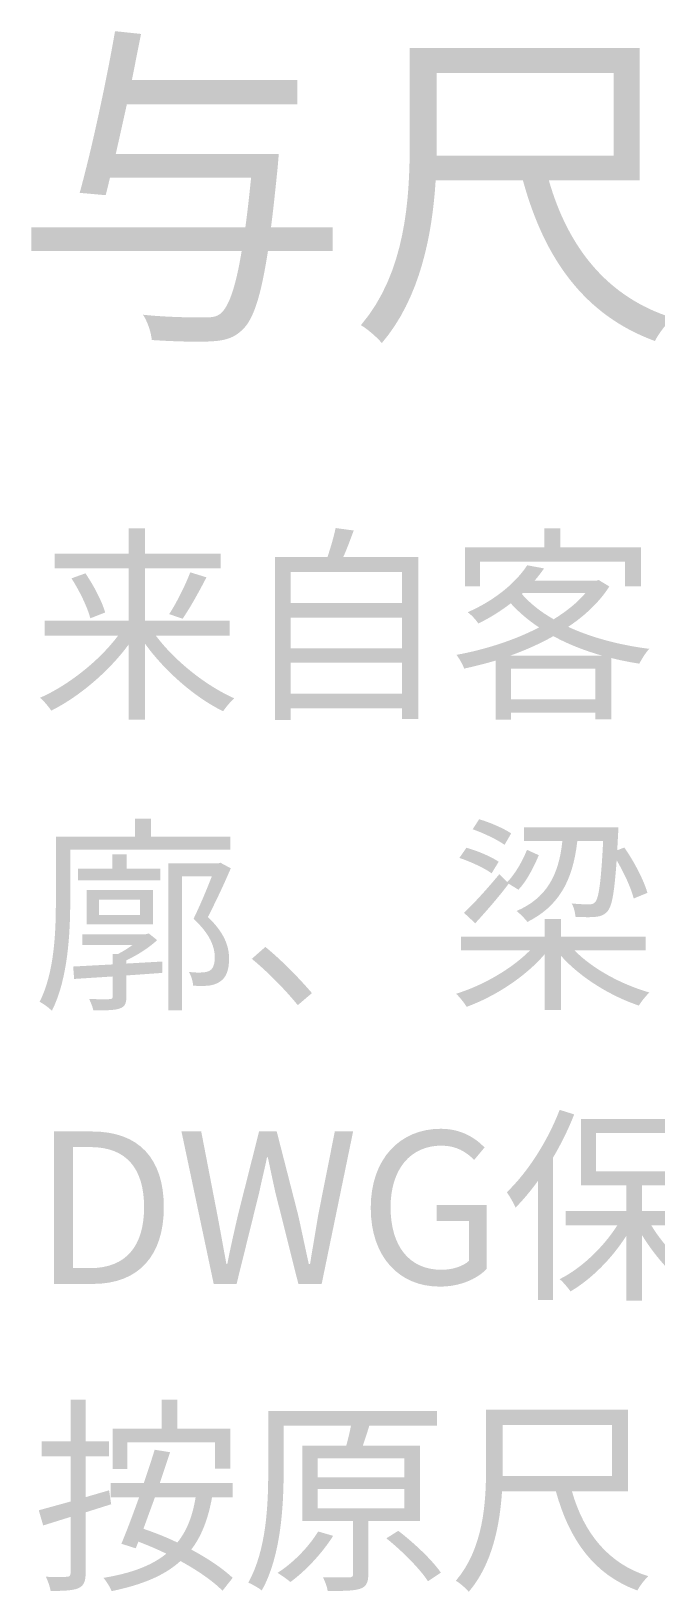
# Model space of a CAD drawing. Header units: millimetres. Extents: x -4600 to 229000, y -4300 to 19460.
# Drawn here: x 19153 to 20014, y 13771 to 15921 of the extents above; entities that cross this region are included whole.
import ezdxf

# ---------------------------------------------------------------- set-up
doc = ezdxf.new("R2010")
doc.units = ezdxf.units.MM
doc.header["$LTSCALE"] = 100
doc.layers.add('A-NOTE', color=7, linetype='Continuous', lineweight=18)

# ---------------------------------------------------------------- blocks, each defined once
blk = doc.blocks.new('A01_SHEET')
at = {"layer": 'A-NOTE'}
h = blk.add_hatch(color=256, dxfattribs=at)
edge = h.paths.add_edge_path()
edge.add_spline(control_points=[(19268.2, 15920.6), (19256.2, 15851), (19235.3, 15754.5), (19219.5, 15697.9)], knot_values=[0, 0, 0, 0, 1, 1, 1, 1], degree=3, periodic=0)
edge.add_line((19219.5, 15697.9), (19255.3, 15694.7))
edge.add_line((19255.3, 15694.7), (19261.3, 15718.8))
edge.add_line((19261.3, 15718.8), (19455.6, 15718.8))
edge.add_spline(control_points=[(19455.6, 15718.8), (19452.9, 15692.8), (19450.5, 15670.5), (19447.7, 15650.6)], knot_values=[0, 0, 0, 0, 1, 1, 1, 1], degree=3, periodic=0)
edge.add_line((19447.7, 15650.6), (19152.7, 15650.6))
edge.add_line((19152.7, 15650.6), (19152.7, 15617.7))
edge.add_line((19152.7, 15617.7), (19442.6, 15617.7))
edge.add_spline(control_points=[(19442.6, 15617.7), (19434.3, 15567.6), (19425, 15541.6), (19413.9, 15531.9)], knot_values=[0, 0, 0, 0, 1, 1, 1, 1], degree=3, periodic=0)
edge.add_spline(control_points=[(19413.9, 15531.9), (19407.9, 15526.8), (19401.4, 15526.3), (19389.8, 15526.3), (19376.8, 15526.3), (19342, 15526.3), (19306.7, 15530)], knot_values=[0, 0, 0, 0, 1, 1, 1, 2, 2, 2, 2], degree=3, periodic=0)
edge.add_spline(control_points=[(19306.7, 15530), (19313.2, 15520.3), (19317.9, 15505.4), (19318.8, 15495.2)], knot_values=[0, 0, 0, 0, 1, 1, 1, 1], degree=3, periodic=0)
edge.add_spline(control_points=[(19318.8, 15495.2), (19352.2, 15492.9), (19385.6, 15492.4), (19402.3, 15493.4)], knot_values=[0, 0, 0, 0, 1, 1, 1, 1], degree=3, periodic=0)
edge.add_spline(control_points=[(19402.3, 15493.4), (19420.8, 15494.7), (19432, 15498), (19444, 15509.6), (19458.9, 15524), (19469.1, 15555), (19478.8, 15617.7)], knot_values=[0, 0, 0, 0, 1, 1, 1, 2, 2, 2, 2], degree=3, periodic=0)
edge.add_line((19478.8, 15617.7), (19567.9, 15617.7))
edge.add_line((19567.9, 15617.7), (19567.9, 15650.6))
edge.add_line((19567.9, 15650.6), (19483, 15650.6))
edge.add_spline(control_points=[(19483, 15650.6), (19486.2, 15674.7), (19489, 15702.1), (19492.3, 15734.1), (19492.7, 15739.2), (19493.7, 15751.3), (19493.7, 15751.3)], knot_values=[0, 0, 0, 0, 1, 1, 1, 2, 2, 2, 2], degree=3, periodic=0)
edge.add_line((19493.7, 15751.3), (19269.2, 15751.3))
edge.add_line((19269.2, 15751.3), (19284.5, 15819.9))
edge.add_line((19284.5, 15819.9), (19519.2, 15819.9))
edge.add_line((19519.2, 15819.9), (19519.2, 15853.3))
edge.add_line((19519.2, 15853.3), (19291.4, 15853.3))
edge.add_line((19291.4, 15853.3), (19304, 15916.8))
edge.add_line((19304, 15916.8), (19268.2, 15920.6))
h = blk.add_hatch(color=256, dxfattribs=at)
edge = h.paths.add_edge_path()
edge.add_line((19674.1, 15897.4), (19674.1, 15766.1))
edge.add_spline(control_points=[(19674.1, 15766.1), (19674.1, 15690), (19668.5, 15588), (19606.8, 15515.6)], knot_values=[0, 0, 0, 0, 1, 1, 1, 1], degree=3, periodic=0)
edge.add_spline(control_points=[(19606.8, 15515.6), (19614.7, 15511.4), (19629.6, 15498.5), (19635.6, 15491)], knot_values=[0, 0, 0, 0, 1, 1, 1, 1], degree=3, periodic=0)
edge.add_spline(control_points=[(19635.6, 15491), (19688.5, 15552.7), (19705.2, 15640.9), (19709.8, 15715.1)], knot_values=[0, 0, 0, 0, 1, 1, 1, 1], degree=3, periodic=0)
edge.add_line((19709.8, 15715.1), (19830, 15715.1))
edge.add_spline(control_points=[(19830, 15715.1), (19859.6, 15606.5), (19915.3, 15529.1), (20011.8, 15493.8)], knot_values=[0, 0, 0, 0, 1, 1, 1, 1], degree=3, periodic=0)
edge.add_spline(control_points=[(20011.8, 15493.8), (20016.9, 15504), (20027.6, 15517.9), (20035.9, 15525.8)], knot_values=[0, 0, 0, 0, 1, 1, 1, 1], degree=3, periodic=0)
edge.add_spline(control_points=[(20035.9, 15525.8), (19946.4, 15553.7), (19892.1, 15622.8), (19865.7, 15715.1)], knot_values=[0, 0, 0, 0, 1, 1, 1, 1], degree=3, periodic=0)
edge.add_line((19865.7, 15715.1), (19990.9, 15715.1))
edge.add_line((19990.9, 15715.1), (19990.9, 15897.4))
edge.add_line((19990.9, 15897.4), (19674.1, 15897.4))
h.paths.add_polyline_path([(19711.2, 15863), (19955.2, 15863), (19955.2, 15748.9), (19711.2, 15748.9), (19711.2, 15766.1), (19711.2, 15863)], flags=0)
h = blk.add_hatch(color=256, dxfattribs=at)
edge = h.paths.add_edge_path()
edge.add_line((19287, 15235.7), (19287, 15201))
edge.add_line((19287, 15201), (19185, 15201))
edge.add_line((19185, 15201), (19185, 15180.6))
edge.add_line((19185, 15180.6), (19287, 15180.6))
edge.add_line((19287, 15180.6), (19287, 15108.5))
edge.add_line((19287, 15108.5), (19171.5, 15108.5))
edge.add_line((19171.5, 15108.5), (19171.5, 15087.8))
edge.add_line((19171.5, 15087.8), (19272.3, 15087.8))
edge.add_spline(control_points=[(19272.3, 15087.8), (19246, 15052.9), (19203.6, 15019.4), (19164.9, 15002.4)], knot_values=[0, 0, 0, 0, 1, 1, 1, 1], degree=3, periodic=0)
edge.add_spline(control_points=[(19164.9, 15002.4), (19170.1, 14998.2), (19176.9, 14989.8), (19180.4, 14984.7)], knot_values=[0, 0, 0, 0, 1, 1, 1, 1], degree=3, periodic=0)
edge.add_spline(control_points=[(19180.4, 14984.7), (19218.2, 15003.6), (19259.2, 15038), (19287, 15075.8)], knot_values=[0, 0, 0, 0, 1, 1, 1, 1], degree=3, periodic=0)
edge.add_line((19287, 15075.8), (19287, 14972.4))
edge.add_line((19287, 14972.4), (19309.6, 14972.4))
edge.add_line((19309.6, 14972.4), (19309.6, 15076.7))
edge.add_spline(control_points=[(19309.6, 15076.7), (19337.4, 15038.3), (19378.6, 15002.7), (19417, 14983.8)], knot_values=[0, 0, 0, 0, 1, 1, 1, 1], degree=3, periodic=0)
edge.add_spline(control_points=[(19417, 14983.8), (19420.8, 14989.3), (19427.3, 14997.3), (19432.5, 15001.6)], knot_values=[0, 0, 0, 0, 1, 1, 1, 1], degree=3, periodic=0)
edge.add_spline(control_points=[(19432.5, 15001.6), (19393.5, 15018.8), (19350.8, 15052.9), (19324.5, 15087.8)], knot_values=[0, 0, 0, 0, 1, 1, 1, 1], degree=3, periodic=0)
edge.add_line((19324.5, 15087.8), (19425.9, 15087.8))
edge.add_line((19425.9, 15087.8), (19425.9, 15108.5))
edge.add_line((19425.9, 15108.5), (19309.6, 15108.5))
edge.add_line((19309.6, 15108.5), (19309.6, 15180.6))
edge.add_line((19309.6, 15180.6), (19413.9, 15180.6))
edge.add_line((19413.9, 15180.6), (19413.9, 15201))
edge.add_line((19413.9, 15201), (19309.6, 15201))
edge.add_line((19309.6, 15201), (19309.6, 15235.7))
edge.add_line((19309.6, 15235.7), (19287, 15235.7))
edge = h.paths.add_edge_path(flags=0)
edge.add_spline(control_points=[(19371.8, 15175.2), (19365.2, 15157.7), (19352.9, 15133.1), (19342.8, 15117.6)], knot_values=[0, 0, 0, 0, 1, 1, 1, 1], degree=3, periodic=0)
edge.add_line((19342.8, 15117.6), (19361.2, 15111.3))
edge.add_spline(control_points=[(19361.2, 15111.3), (19371.2, 15125.6), (19383.8, 15148.3), (19394.1, 15168.3)], knot_values=[0, 0, 0, 0, 1, 1, 1, 1], degree=3, periodic=0)
edge.add_line((19394.1, 15168.3), (19371.8, 15175.2))
edge = h.paths.add_edge_path(flags=0)
edge.add_spline(control_points=[(19208.2, 15166.9), (19219.3, 15149.7), (19230.5, 15126.5), (19234.2, 15111.9)], knot_values=[0, 0, 0, 0, 1, 1, 1, 1], degree=3, periodic=0)
edge.add_line((19234.2, 15111.9), (19254.6, 15119.9))
edge.add_spline(control_points=[(19254.6, 15119.9), (19250.6, 15134.5), (19238.8, 15157.2), (19227.4, 15173.8)], knot_values=[0, 0, 0, 0, 1, 1, 1, 1], degree=3, periodic=0)
edge.add_line((19227.4, 15173.8), (19208.2, 15166.9))
h = blk.add_hatch(color=256, dxfattribs=at)
edge = h.paths.add_edge_path()
edge.add_spline(control_points=[(19572, 15236.2), (19569.7, 15224.8), (19565.1, 15209), (19560.8, 15196.4)], knot_values=[0, 0, 0, 0, 1, 1, 1, 1], degree=3, periodic=0)
edge.add_line((19560.8, 15196.4), (19488.4, 15196.4))
edge.add_line((19488.4, 15196.4), (19488.4, 14971.8))
edge.add_line((19488.4, 14971.8), (19510.1, 14971.8))
edge.add_line((19510.1, 14971.8), (19510.1, 14987.8))
edge.add_line((19510.1, 14987.8), (19663.4, 14987.8))
edge.add_line((19663.4, 14987.8), (19663.4, 14973.2))
edge.add_line((19663.4, 14973.2), (19686, 14973.2))
edge.add_line((19686, 14973.2), (19686, 15196.4))
edge.add_line((19686, 15196.4), (19582.6, 15196.4))
edge.add_spline(control_points=[(19582.6, 15196.4), (19587.5, 15207.3), (19592.4, 15220.5), (19596.9, 15232.8)], knot_values=[0, 0, 0, 0, 1, 1, 1, 1], degree=3, periodic=0)
edge.add_line((19596.9, 15232.8), (19572, 15236.2))
h.paths.add_polyline_path([(19510.1, 15133.1), (19510.1, 15175.8), (19663.4, 15175.8), (19663.4, 15133.1), (19510.1, 15133.1)], flags=0)
h.paths.add_polyline_path([(19510.1, 15050.6), (19663.4, 15050.6), (19663.4, 15008.2), (19510.1, 15008.2), (19510.1, 15050.6)], flags=0)
h.paths.add_polyline_path([(19510.1, 15112.7), (19663.4, 15112.7), (19663.4, 15070.6), (19510.1, 15070.6), (19510.1, 15112.7)], flags=0)
for points in [[(19750.2, 15209.6), (19750.2, 15155.7), (19771.1, 15155.7), (19771.1, 15190.1), (19970.5, 15190.1), (19970.5, 15155.7), (19992.6, 15155.7), (19992.6, 15209.6), (19881.7, 15209.6), (19881.7, 15235.7), (19859.7, 15235.7), (19859.7, 15209.6), (19750.2, 15209.6)], [(19264.9, 13995.8), (19264.9, 13940), (19285.2, 13940), (19285.2, 13976.6), (19405.9, 13976.6), (19405.9, 13940.3), (19426.8, 13940.3), (19426.8, 13995.8), (19354, 13995.8), (19354, 14035.7), (19332.2, 14035.7), (19332.2, 13995.8), (19264.9, 13995.8)]]:
    blk.add_hatch(color=256, dxfattribs=at).paths.add_polyline_path(points)
h = blk.add_hatch(color=256, dxfattribs=at)
edge = h.paths.add_edge_path()
edge.add_spline(control_points=[(19835.9, 15184.9), (19821.6, 15162.9), (19793.8, 15137.7), (19753.9, 15120.2)], knot_values=[0, 0, 0, 0, 1, 1, 1, 1], degree=3, periodic=0)
edge.add_spline(control_points=[(19753.9, 15120.2), (19758.8, 15116.8), (19765.4, 15109.6), (19768.6, 15104.7)], knot_values=[0, 0, 0, 0, 1, 1, 1, 1], degree=3, periodic=0)
edge.add_spline(control_points=[(19768.6, 15104.7), (19785.5, 15113), (19800.4, 15122.5), (19813.2, 15132.5)], knot_values=[0, 0, 0, 0, 1, 1, 1, 1], degree=3, periodic=0)
edge.add_spline(control_points=[(19813.2, 15132.5), (19824.4, 15120.2), (19837.6, 15109), (19852.2, 15099.3)], knot_values=[0, 0, 0, 0, 1, 1, 1, 1], degree=3, periodic=0)
edge.add_spline(control_points=[(19852.2, 15099.3), (19817.5, 15081.2), (19776.9, 15068.6), (19738.5, 15061.5)], knot_values=[0, 0, 0, 0, 1, 1, 1, 1], degree=3, periodic=0)
edge.add_spline(control_points=[(19738.5, 15061.5), (19742.2, 15056.9), (19747.1, 15048), (19749.1, 15042.6)], knot_values=[0, 0, 0, 0, 1, 1, 1, 1], degree=3, periodic=0)
edge.add_spline(control_points=[(19749.1, 15042.6), (19763.4, 15045.7), (19778, 15049.4), (19792.6, 15053.7)], knot_values=[0, 0, 0, 0, 1, 1, 1, 1], degree=3, periodic=0)
edge.add_line((19792.6, 15053.7), (19792.6, 14972.4))
edge.add_line((19792.6, 14972.4), (19813.5, 14972.4))
edge.add_line((19813.5, 14972.4), (19813.5, 14982.1))
edge.add_line((19813.5, 14982.1), (19929.8, 14982.1))
edge.add_line((19929.8, 14982.1), (19929.8, 14972.7))
edge.add_line((19929.8, 14972.7), (19951.6, 14972.7))
edge.add_line((19951.6, 14972.7), (19951.6, 15057.2))
edge.add_spline(control_points=[(19951.6, 15057.2), (19964.2, 15054), (19977.1, 15051.4), (19990.3, 15049.4)], knot_values=[0, 0, 0, 0, 1, 1, 1, 1], degree=3, periodic=0)
edge.add_spline(control_points=[(19990.3, 15049.4), (19993.5, 15055.5), (19999.2, 15064.9), (20004.1, 15069.8)], knot_values=[0, 0, 0, 0, 1, 1, 1, 1], degree=3, periodic=0)
edge.add_spline(control_points=[(20004.1, 15069.8), (19963.4, 15074.9), (19924.7, 15085.2), (19892.3, 15100.1)], knot_values=[0, 0, 0, 0, 1, 1, 1, 1], degree=3, periodic=0)
edge.add_spline(control_points=[(19892.3, 15100.1), (19915.5, 15115.6), (19935.3, 15134.2), (19949, 15155.7)], knot_values=[0, 0, 0, 0, 1, 1, 1, 1], degree=3, periodic=0)
edge.add_line((19949, 15155.7), (19934.4, 15164.6))
edge.add_line((19934.4, 15164.6), (19930.7, 15163.5))
edge.add_line((19930.7, 15163.5), (19845.9, 15163.5))
edge.add_spline(control_points=[(19845.9, 15163.5), (19850.8, 15169.2), (19855.1, 15174.9), (19859.1, 15180.6)], knot_values=[0, 0, 0, 0, 1, 1, 1, 1], degree=3, periodic=0)
edge.add_line((19859.1, 15180.6), (19835.9, 15184.9))
h.paths.add_polyline_path([(19813.5, 15000.2), (19813.5, 15042.3), (19929.8, 15042.3), (19929.8, 15000.2), (19813.5, 15000.2)], flags=0)
edge = h.paths.add_edge_path(flags=0)
edge.add_spline(control_points=[(19872, 15087.3), (19892.3, 15076.1), (19915.2, 15067.2), (19939.6, 15060.3)], knot_values=[0, 0, 0, 0, 1, 1, 1, 1], degree=3, periodic=0)
edge.add_line((19939.6, 15060.3), (19812.1, 15060.3))
edge.add_spline(control_points=[(19812.1, 15060.3), (19833, 15067.8), (19853.1, 15076.7), (19872, 15087.3)], knot_values=[0, 0, 0, 0, 1, 1, 1, 1], degree=3, periodic=0)
edge = h.paths.add_edge_path(flags=0)
edge.add_line((19829.6, 15146.6), (19916.1, 15146.6))
edge.add_spline(control_points=[(19916.1, 15146.6), (19904.6, 15133.1), (19889.5, 15121.1), (19872.3, 15110.5)], knot_values=[0, 0, 0, 0, 1, 1, 1, 1], degree=3, periodic=0)
edge.add_spline(control_points=[(19872.3, 15110.5), (19854.8, 15120.5), (19839.9, 15132.2), (19828.4, 15145.4)], knot_values=[0, 0, 0, 0, 1, 1, 1, 1], degree=3, periodic=0)
edge.add_line((19828.4, 15145.4), (19829.6, 15146.6))
h = blk.add_hatch(color=256, dxfattribs=at)
edge = h.paths.add_edge_path()
edge.add_line((19186.7, 14811.3), (19186.7, 14723.1))
edge.add_spline(control_points=[(19186.7, 14723.1), (19186.7, 14681.5), (19185, 14624.2), (19164.3, 14583.5)], knot_values=[0, 0, 0, 0, 1, 1, 1, 1], degree=3, periodic=0)
edge.add_spline(control_points=[(19164.3, 14583.5), (19168.9, 14581.5), (19177.8, 14574.9), (19181.2, 14571.2)], knot_values=[0, 0, 0, 0, 1, 1, 1, 1], degree=3, periodic=0)
edge.add_spline(control_points=[(19181.2, 14571.2), (19203.3, 14614.5), (19206.5, 14678.9), (19206.5, 14723.1)], knot_values=[0, 0, 0, 0, 1, 1, 1, 1], degree=3, periodic=0)
edge.add_line((19206.5, 14723.1), (19206.5, 14793))
edge.add_line((19206.5, 14793), (19427.1, 14793))
edge.add_line((19427.1, 14793), (19427.1, 14811.3))
edge.add_line((19427.1, 14811.3), (19317.9, 14811.3))
edge.add_line((19317.9, 14811.3), (19317.9, 14835.7))
edge.add_line((19317.9, 14835.7), (19295.8, 14835.7))
edge.add_line((19295.8, 14835.7), (19295.8, 14811.3))
edge.add_line((19295.8, 14811.3), (19186.7, 14811.3))
edge = h.paths.add_edge_path(flags=0)
edge.add_line((19341.7, 14774.3), (19341.7, 14571.8))
edge.add_line((19341.7, 14571.8), (19360.6, 14571.8))
edge.add_line((19360.6, 14571.8), (19360.6, 14756.6))
edge.add_line((19360.6, 14756.6), (19401.6, 14756.6))
edge.add_spline(control_points=[(19401.6, 14756.6), (19394.7, 14738.8), (19385.5, 14716.8), (19376.3, 14697.9)], knot_values=[0, 0, 0, 0, 1, 1, 1, 1], degree=3, periodic=0)
edge.add_spline(control_points=[(19376.3, 14697.9), (19399.3, 14676.9), (19405.3, 14659.5), (19405.6, 14645.1)], knot_values=[0, 0, 0, 0, 1, 1, 1, 1], degree=3, periodic=0)
edge.add_spline(control_points=[(19405.6, 14645.1), (19405.6, 14636.8), (19403.8, 14629.7), (19399, 14626.8)], knot_values=[0, 0, 0, 0, 1, 1, 1, 1], degree=3, periodic=0)
edge.add_spline(control_points=[(19399, 14626.8), (19396.4, 14625.4), (19393, 14624.2), (19389.2, 14624.2)], knot_values=[0, 0, 0, 0, 1, 1, 1, 1], degree=3, periodic=0)
edge.add_spline(control_points=[(19389.2, 14624.2), (19384.1, 14623.6), (19377.2, 14623.9), (19370, 14624.8)], knot_values=[0, 0, 0, 0, 1, 1, 1, 1], degree=3, periodic=0)
edge.add_spline(control_points=[(19370, 14624.8), (19373.2, 14619.4), (19375.5, 14611.3), (19375.8, 14605.9)], knot_values=[0, 0, 0, 0, 1, 1, 1, 1], degree=3, periodic=0)
edge.add_spline(control_points=[(19375.8, 14605.9), (19382.9, 14605.3), (19391, 14605.3), (19397.3, 14605.9)], knot_values=[0, 0, 0, 0, 1, 1, 1, 1], degree=3, periodic=0)
edge.add_spline(control_points=[(19397.3, 14605.9), (19403.3, 14606.7), (19408.7, 14608.5), (19413, 14611.6)], knot_values=[0, 0, 0, 0, 1, 1, 1, 1], degree=3, periodic=0)
edge.add_spline(control_points=[(19413, 14611.6), (19421.9, 14617.3), (19425.3, 14628.5), (19425.3, 14643.7)], knot_values=[0, 0, 0, 0, 1, 1, 1, 1], degree=3, periodic=0)
edge.add_spline(control_points=[(19425.3, 14643.7), (19425, 14660), (19419, 14678.7), (19396.1, 14700.4)], knot_values=[0, 0, 0, 0, 1, 1, 1, 1], degree=3, periodic=0)
edge.add_spline(control_points=[(19396.1, 14700.4), (19406.7, 14721.1), (19418.5, 14746), (19427.6, 14767.5)], knot_values=[0, 0, 0, 0, 1, 1, 1, 1], degree=3, periodic=0)
edge.add_line((19427.6, 14767.5), (19413.3, 14775.2))
edge.add_line((19413.3, 14775.2), (19410.2, 14774.3))
edge.add_line((19410.2, 14774.3), (19341.7, 14774.3))
edge = h.paths.add_edge_path(flags=0)
edge.add_line((19264.9, 14649.4), (19264.9, 14635.1))
edge.add_line((19264.9, 14635.1), (19210.5, 14632.2))
edge.add_line((19210.5, 14632.2), (19211.9, 14615.1))
edge.add_line((19211.9, 14615.1), (19264.9, 14618.5))
edge.add_line((19264.9, 14618.5), (19264.9, 14591.3))
edge.add_spline(control_points=[(19264.9, 14591.3), (19264.9, 14588.4), (19264, 14587.3), (19260.6, 14587.3)], knot_values=[0, 0, 0, 0, 1, 1, 1, 1], degree=3, periodic=0)
edge.add_spline(control_points=[(19260.6, 14587.3), (19257.2, 14587), (19245.4, 14587), (19232.5, 14587.6)], knot_values=[0, 0, 0, 0, 1, 1, 1, 1], degree=3, periodic=0)
edge.add_spline(control_points=[(19232.5, 14587.6), (19234.8, 14582.7), (19237.4, 14576.7), (19238.3, 14571.8)], knot_values=[0, 0, 0, 0, 1, 1, 1, 1], degree=3, periodic=0)
edge.add_spline(control_points=[(19238.3, 14571.8), (19256, 14571.8), (19267.5, 14571.8), (19274.6, 14574.4), (19282.1, 14577), (19283.8, 14581.5), (19283.8, 14591)], knot_values=[0, 0, 0, 0, 1, 1, 1, 2, 2, 2, 2], degree=3, periodic=0)
edge.add_line((19283.8, 14591), (19283.8, 14619.9))
edge.add_line((19283.8, 14619.9), (19333.1, 14623.4))
edge.add_line((19333.1, 14623.4), (19333.4, 14639.1))
edge.add_line((19333.4, 14639.1), (19283.8, 14636.3))
edge.add_line((19283.8, 14636.3), (19283.8, 14640.8))
edge.add_spline(control_points=[(19283.8, 14640.8), (19299, 14648), (19314.7, 14657.7), (19326.2, 14668.6)], knot_values=[0, 0, 0, 0, 1, 1, 1, 1], degree=3, periodic=0)
edge.add_line((19326.2, 14668.6), (19314.7, 14677.8))
edge.add_line((19314.7, 14677.8), (19310.7, 14676.7))
edge.add_line((19310.7, 14676.7), (19223.1, 14676.7))
edge.add_line((19223.1, 14676.7), (19223.1, 14661.8))
edge.add_line((19223.1, 14661.8), (19292.1, 14661.8))
edge.add_spline(control_points=[(19292.1, 14661.8), (19286.1, 14657.2), (19278.9, 14652.9), (19272.1, 14649.4)], knot_values=[0, 0, 0, 0, 1, 1, 1, 1], degree=3, periodic=0)
edge.add_line((19272.1, 14649.4), (19264.9, 14649.4))
h.paths.add_polyline_path([(19229.1, 14737.4), (19229.1, 14690.4), (19320.5, 14690.4), (19320.5, 14737.4), (19229.1, 14737.4)], flags=0)
h.paths.add_polyline_path([(19246, 14724.2), (19302.7, 14724.2), (19302.7, 14703.3), (19246, 14703.3), (19246, 14724.2)], flags=0)
h.paths.add_polyline_path([(19264.6, 14786.7), (19264.6, 14766.9), (19217.1, 14766.9), (19217.1, 14750.9), (19330.5, 14750.9), (19330.5, 14766.9), (19284.1, 14766.9), (19284.1, 14786.7), (19264.6, 14786.7)], flags=0)
h = blk.add_hatch(color=256, dxfattribs=at)
edge = h.paths.add_edge_path()
edge.add_spline(control_points=[(19760.8, 14821.3), (19776, 14815.9), (19794.9, 14807), (19804.7, 14799.8)], knot_values=[0, 0, 0, 0, 1, 1, 1, 1], degree=3, periodic=0)
edge.add_line((19804.7, 14799.8), (19813.8, 14815.6))
edge.add_spline(control_points=[(19813.8, 14815.6), (19804.1, 14822.2), (19784.6, 14830.8), (19769.7, 14835.1)], knot_values=[0, 0, 0, 0, 1, 1, 1, 1], degree=3, periodic=0)
edge.add_line((19769.7, 14835.1), (19760.8, 14821.3))
h = blk.add_hatch(color=256, dxfattribs=at)
edge = h.paths.add_edge_path()
edge.add_line((19831.3, 14823.9), (19831.3, 14805))
edge.add_line((19831.3, 14805), (19884.3, 14805))
edge.add_spline(control_points=[(19884.3, 14805), (19879.4, 14756.3), (19861.1, 14725.9), (19821.3, 14708.7)], knot_values=[0, 0, 0, 0, 1, 1, 1, 1], degree=3, periodic=0)
edge.add_spline(control_points=[(19821.3, 14708.7), (19825.6, 14705.3), (19833.3, 14697.6), (19836.2, 14693.6)], knot_values=[0, 0, 0, 0, 1, 1, 1, 1], degree=3, periodic=0)
edge.add_spline(control_points=[(19836.2, 14693.6), (19878, 14714.8), (19898.6, 14748.3), (19904.9, 14805)], knot_values=[0, 0, 0, 0, 1, 1, 1, 1], degree=3, periodic=0)
edge.add_line((19904.9, 14805), (19940.5, 14805))
edge.add_spline(control_points=[(19940.5, 14805), (19937.6, 14748), (19934.4, 14726.5), (19929.6, 14721.1)], knot_values=[0, 0, 0, 0, 1, 1, 1, 1], degree=3, periodic=0)
edge.add_spline(control_points=[(19929.6, 14721.1), (19927.3, 14718.2), (19925, 14717.9), (19921, 14717.9), (19917, 14717.9), (19907.8, 14717.9), (19897.2, 14719.1)], knot_values=[0, 0, 0, 0, 1, 1, 1, 2, 2, 2, 2], degree=3, periodic=0)
edge.add_spline(control_points=[(19897.2, 14719.1), (19900.1, 14713.9), (19902.1, 14706.2), (19902.3, 14700.7)], knot_values=[0, 0, 0, 0, 1, 1, 1, 1], degree=3, periodic=0)
edge.add_spline(control_points=[(19902.3, 14700.7), (19913.5, 14700.1), (19924.4, 14699.9), (19930.4, 14700.7)], knot_values=[0, 0, 0, 0, 1, 1, 1, 1], degree=3, periodic=0)
edge.add_spline(control_points=[(19930.4, 14700.7), (19937.3, 14701.3), (19942.2, 14703.3), (19946.8, 14708.7), (19952.8, 14715.9), (19955.9, 14733.9), (19959.1, 14778.6)], knot_values=[0, 0, 0, 0, 1, 1, 1, 2, 2, 2, 2], degree=3, periodic=0)
edge.add_spline(control_points=[(19959.1, 14778.6), (19969.7, 14760.6), (19979.1, 14740), (19982.6, 14725.9)], knot_values=[0, 0, 0, 0, 1, 1, 1, 1], degree=3, periodic=0)
edge.add_line((19982.6, 14725.9), (20001.5, 14733.7))
edge.add_spline(control_points=[(20001.5, 14733.7), (19996.6, 14750.9), (19983.1, 14776.9), (19969.7, 14796.1)], knot_values=[0, 0, 0, 0, 1, 1, 1, 1], degree=3, periodic=0)
edge.add_line((19969.7, 14796.1), (19959.9, 14792.4))
edge.add_line((19959.9, 14792.4), (19961.1, 14815))
edge.add_spline(control_points=[(19961.1, 14815), (19961.4, 14817.6), (19961.4, 14823.9), (19961.4, 14823.9)], knot_values=[0, 0, 0, 0, 1, 1, 1, 1], degree=3, periodic=0)
edge.add_line((19961.4, 14823.9), (19831.3, 14823.9))
h = blk.add_hatch(color=256, dxfattribs=at)
edge = h.paths.add_edge_path()
edge.add_spline(control_points=[(19835.6, 14793), (19829.9, 14778.6), (19819.8, 14760), (19808.4, 14748.6)], knot_values=[0, 0, 0, 0, 1, 1, 1, 1], degree=3, periodic=0)
edge.add_line((19808.4, 14748.6), (19797.5, 14759.4))
edge.add_spline(control_points=[(19797.5, 14759.4), (19781.2, 14739.7), (19762.3, 14718.8), (19748.8, 14706.2)], knot_values=[0, 0, 0, 0, 1, 1, 1, 1], degree=3, periodic=0)
edge.add_line((19748.8, 14706.2), (19764.3, 14691.8))
edge.add_spline(control_points=[(19764.3, 14691.8), (19779.4, 14708.2), (19796.3, 14727.6), (19810.4, 14746.3)], knot_values=[0, 0, 0, 0, 1, 1, 1, 1], degree=3, periodic=0)
edge.add_line((19810.4, 14746.3), (19823.8, 14738))
edge.add_spline(control_points=[(19823.8, 14738), (19835.9, 14750.6), (19845.3, 14770.3), (19851.9, 14785.5)], knot_values=[0, 0, 0, 0, 1, 1, 1, 1], degree=3, periodic=0)
edge.add_line((19851.9, 14785.5), (19835.6, 14793))
edge = h.paths.add_edge_path(flags=0)
edge.add_spline(control_points=[(19742.5, 14781.8), (19758, 14776.6), (19777.1, 14767.8), (19786.9, 14760.6)], knot_values=[0, 0, 0, 0, 1, 1, 1, 1], degree=3, periodic=0)
edge.add_line((19786.9, 14760.6), (19796.6, 14776.6))
edge.add_spline(control_points=[(19796.6, 14776.6), (19786.3, 14783.5), (19767.1, 14791.8), (19752.2, 14795.8)], knot_values=[0, 0, 0, 0, 1, 1, 1, 1], degree=3, periodic=0)
edge.add_line((19752.2, 14795.8), (19742.5, 14781.8))
h = blk.add_hatch(color=256, dxfattribs=at)
edge = h.paths.add_edge_path()
edge.add_line((19859.9, 14697.9), (19859.9, 14673.5))
edge.add_line((19859.9, 14673.5), (19744.5, 14673.5))
edge.add_line((19744.5, 14673.5), (19744.5, 14654.3))
edge.add_line((19744.5, 14654.3), (19839.6, 14654.3))
edge.add_spline(control_points=[(19839.6, 14654.3), (19814.1, 14628.5), (19774.3, 14605.9), (19737.9, 14594.7)], knot_values=[0, 0, 0, 0, 1, 1, 1, 1], degree=3, periodic=0)
edge.add_spline(control_points=[(19737.9, 14594.7), (19742.8, 14590.4), (19749.1, 14582.1), (19752.5, 14576.7)], knot_values=[0, 0, 0, 0, 1, 1, 1, 1], degree=3, periodic=0)
edge.add_spline(control_points=[(19752.5, 14576.7), (19790.9, 14590.7), (19833, 14617.6), (19859.9, 14649.1)], knot_values=[0, 0, 0, 0, 1, 1, 1, 1], degree=3, periodic=0)
edge.add_line((19859.9, 14649.1), (19859.9, 14572.1))
edge.add_line((19859.9, 14572.1), (19882.3, 14572.1))
edge.add_line((19882.3, 14572.1), (19882.3, 14647.1))
edge.add_spline(control_points=[(19882.3, 14647.1), (19908.9, 14617.1), (19950.5, 14591.6), (19989.7, 14578.4)], knot_values=[0, 0, 0, 0, 1, 1, 1, 1], degree=3, periodic=0)
edge.add_spline(control_points=[(19989.7, 14578.4), (19992.9, 14583.8), (19999.5, 14592.1), (20004.3, 14596.4)], knot_values=[0, 0, 0, 0, 1, 1, 1, 1], degree=3, periodic=0)
edge.add_spline(control_points=[(20004.3, 14596.4), (19966.2, 14607.3), (19926.1, 14628.8), (19901.2, 14654.3)], knot_values=[0, 0, 0, 0, 1, 1, 1, 1], degree=3, periodic=0)
edge.add_line((19901.2, 14654.3), (19998.9, 14654.3))
edge.add_line((19998.9, 14654.3), (19998.9, 14673.5))
edge.add_line((19998.9, 14673.5), (19882.3, 14673.5))
edge.add_line((19882.3, 14673.5), (19882.3, 14697.9))
edge.add_line((19882.3, 14697.9), (19859.9, 14697.9))
h = blk.add_hatch(color=256, dxfattribs=at)
edge = h.paths.add_edge_path()
edge.add_line((19519.9, 14579), (19539.4, 14595.6))
edge.add_spline(control_points=[(19539.4, 14595.6), (19521.6, 14616.5), (19495.8, 14642.6), (19475.2, 14659.2)], knot_values=[0, 0, 0, 0, 1, 1, 1, 1], degree=3, periodic=0)
edge.add_line((19475.2, 14659.2), (19456.6, 14642.8))
edge.add_spline(control_points=[(19456.6, 14642.8), (19476.9, 14626.2), (19501.5, 14601.6), (19519.9, 14579)], knot_values=[0, 0, 0, 0, 1, 1, 1, 1], degree=3, periodic=0)
h = blk.add_hatch(color=256, dxfattribs=at)
edge = h.paths.add_edge_path()
edge.add_spline(control_points=[(19880.6, 14434.8), (19864, 14391.5), (19836.5, 14348.8), (19807.8, 14321.3)], knot_values=[0, 0, 0, 0, 1, 1, 1, 1], degree=3, periodic=0)
edge.add_spline(control_points=[(19807.8, 14321.3), (19811.5, 14316.5), (19817.8, 14305), (19819.8, 14300.1)], knot_values=[0, 0, 0, 0, 1, 1, 1, 1], degree=3, periodic=0)
edge.add_spline(control_points=[(19819.8, 14300.1), (19830.4, 14310.7), (19840.8, 14323.3), (19850.8, 14337.1)], knot_values=[0, 0, 0, 0, 1, 1, 1, 1], degree=3, periodic=0)
edge.add_line((19850.8, 14337.1), (19850.8, 14172.9))
edge.add_line((19850.8, 14172.9), (19871.4, 14172.9))
edge.add_line((19871.4, 14172.9), (19871.4, 14368.9))
edge.add_spline(control_points=[(19871.4, 14368.9), (19882.6, 14387.8), (19892.6, 14408.2), (19900.6, 14428.5)], knot_values=[0, 0, 0, 0, 1, 1, 1, 1], degree=3, periodic=0)
edge.add_line((19900.6, 14428.5), (19880.6, 14434.8))
h = blk.add_hatch(color=256, dxfattribs=at)
edge = h.paths.add_edge_path()
edge.add_line((19184.1, 14195), (19237.7, 14195))
edge.add_spline(control_points=[(19237.7, 14195), (19301, 14195), (19335.4, 14234.2), (19335.4, 14300.7), (19335.4, 14367.8), (19301, 14405), (19236.5, 14405)], knot_values=[0, 0, 0, 0, 1, 1, 1, 2, 2, 2, 2], degree=3, periodic=0)
edge.add_line((19236.5, 14405), (19184.1, 14405))
edge.add_line((19184.1, 14405), (19184.1, 14195))
edge = h.paths.add_edge_path(flags=0)
edge.add_line((19210.5, 14216.8), (19210.5, 14383.5))
edge.add_line((19210.5, 14383.5), (19234.2, 14383.5))
edge.add_spline(control_points=[(19234.2, 14383.5), (19283.8, 14383.5), (19308.2, 14354), (19308.2, 14300.7), (19308.2, 14247.7), (19283.8, 14216.8), (19234.2, 14216.8)], knot_values=[0, 0, 0, 0, 1, 1, 1, 2, 2, 2, 2], degree=3, periodic=0)
edge.add_line((19234.2, 14216.8), (19210.5, 14216.8))
h = blk.add_hatch(color=256, dxfattribs=at)
edge = h.paths.add_edge_path()
edge.add_line((19404.1, 14195), (19435.6, 14195))
edge.add_line((19435.6, 14195), (19466.9, 14321.6))
edge.add_spline(control_points=[(19466.9, 14321.6), (19470.3, 14338.2), (19474.3, 14353.4), (19477.5, 14369.5)], knot_values=[0, 0, 0, 0, 1, 1, 1, 1], degree=3, periodic=0)
edge.add_line((19477.5, 14369.5), (19478.6, 14369.5))
edge.add_spline(control_points=[(19478.6, 14369.5), (19482.1, 14353.4), (19485.2, 14338.2), (19488.9, 14321.6)], knot_values=[0, 0, 0, 0, 1, 1, 1, 1], degree=3, periodic=0)
edge.add_line((19488.9, 14321.6), (19520.7, 14195))
edge.add_line((19520.7, 14195), (19552.8, 14195))
edge.add_line((19552.8, 14195), (19596.1, 14405))
edge.add_line((19596.1, 14405), (19570.9, 14405))
edge.add_line((19570.9, 14405), (19548.2, 14290.7))
edge.add_spline(control_points=[(19548.2, 14290.7), (19544.5, 14268.1), (19540.5, 14245.4), (19536.8, 14222.5)], knot_values=[0, 0, 0, 0, 1, 1, 1, 1], degree=3, periodic=0)
edge.add_line((19536.8, 14222.5), (19535.1, 14222.5))
edge.add_spline(control_points=[(19535.1, 14222.5), (19529.9, 14245.4), (19525.3, 14268.3), (19520.2, 14290.7)], knot_values=[0, 0, 0, 0, 1, 1, 1, 1], degree=3, periodic=0)
edge.add_line((19520.2, 14290.7), (19490.9, 14405))
edge.add_line((19490.9, 14405), (19466.6, 14405))
edge.add_line((19466.6, 14405), (19437.7, 14290.7))
edge.add_spline(control_points=[(19437.7, 14290.7), (19432.5, 14268.1), (19427.3, 14245.4), (19422.8, 14222.5)], knot_values=[0, 0, 0, 0, 1, 1, 1, 1], degree=3, periodic=0)
edge.add_line((19422.8, 14222.5), (19421.6, 14222.5))
edge.add_spline(control_points=[(19421.6, 14222.5), (19417.3, 14245.4), (19413.3, 14268.1), (19409, 14290.7)], knot_values=[0, 0, 0, 0, 1, 1, 1, 1], degree=3, periodic=0)
edge.add_line((19409, 14290.7), (19386.9, 14405))
edge.add_line((19386.9, 14405), (19359.7, 14405))
edge.add_line((19359.7, 14405), (19404.1, 14195))
h = blk.add_hatch(color=256, dxfattribs=at)
edge = h.paths.add_edge_path()
edge.add_spline(control_points=[(19715.3, 14191.3), (19743.3, 14191.3), (19766.5, 14201.6), (19780, 14215.6)], knot_values=[0, 0, 0, 0, 1, 1, 1, 1], degree=3, periodic=0)
edge.add_line((19780, 14215.6), (19780, 14303.9))
edge.add_line((19780, 14303.9), (19711, 14303.9))
edge.add_line((19711, 14303.9), (19711, 14281.8))
edge.add_line((19711, 14281.8), (19755.7, 14281.8))
edge.add_line((19755.7, 14281.8), (19755.7, 14226.8))
edge.add_spline(control_points=[(19755.7, 14226.8), (19747.4, 14219.1), (19732.7, 14214.5), (19717.8, 14214.5), (19672.9, 14214.5), (19647.7, 14247.7), (19647.7, 14300.7), (19647.7, 14353.1), (19675.2, 14385.5), (19717.6, 14385.5), (19738.5, 14385.5), (19752.2, 14376.6), (19762.8, 14365.8)], knot_values=[0, 0, 0, 0, 1, 1, 1, 2, 2, 2, 3, 3, 3, 4, 4, 4, 4], degree=3, periodic=0)
edge.add_line((19762.8, 14365.8), (19777.1, 14382.9))
edge.add_spline(control_points=[(19777.1, 14382.9), (19765.1, 14395.5), (19745.9, 14408.7), (19716.7, 14408.7), (19661.1, 14408.7), (19620.4, 14367.8), (19620.4, 14299.9), (19620.4, 14231.7), (19660, 14191.3), (19715.3, 14191.3)], knot_values=[0, 0, 0, 0, 1, 1, 1, 2, 2, 2, 3, 3, 3, 3], degree=3, periodic=0)
h = blk.add_hatch(color=256, dxfattribs=at)
edge = h.paths.add_edge_path()
edge.add_line((19910.1, 14422.2), (19910.1, 14330.8))
edge.add_line((19910.1, 14330.8), (19972.5, 14330.8))
edge.add_line((19972.5, 14330.8), (19972.5, 14295.3))
edge.add_line((19972.5, 14295.3), (19888.9, 14295.3))
edge.add_line((19888.9, 14295.3), (19888.9, 14275.5))
edge.add_line((19888.9, 14275.5), (19959.9, 14275.5))
edge.add_spline(control_points=[(19959.9, 14275.5), (19940.5, 14245.1), (19910.1, 14216.2), (19880.6, 14201.6)], knot_values=[0, 0, 0, 0, 1, 1, 1, 1], degree=3, periodic=0)
edge.add_spline(control_points=[(19880.6, 14201.6), (19885.4, 14197.6), (19892, 14189.8), (19895.5, 14184.7)], knot_values=[0, 0, 0, 0, 1, 1, 1, 1], degree=3, periodic=0)
edge.add_spline(control_points=[(19895.5, 14184.7), (19923.5, 14201), (19952.5, 14229.7), (19972.5, 14261.5)], knot_values=[0, 0, 0, 0, 1, 1, 1, 1], degree=3, periodic=0)
edge.add_line((19972.5, 14261.5), (19972.5, 14172.1))
edge.add_line((19972.5, 14172.1), (19994, 14172.1))
edge.add_line((19994, 14172.1), (19994, 14262.3))
edge.add_spline(control_points=[(19994, 14262.3), (20013.2, 14230.8), (20040.7, 14200.7), (20067.1, 14184.1)], knot_values=[0, 0, 0, 0, 1, 1, 1, 1], degree=3, periodic=0)
edge.add_spline(control_points=[(20067.1, 14184.1), (20070.8, 14189.6), (20077.4, 14197), (20082.3, 14201.3)], knot_values=[0, 0, 0, 0, 1, 1, 1, 1], degree=3, periodic=0)
edge.add_spline(control_points=[(20082.3, 14201.3), (20054.5, 14216.2), (20025.3, 14245.1), (20006.9, 14275.5)], knot_values=[0, 0, 0, 0, 1, 1, 1, 1], degree=3, periodic=0)
edge.add_line((20006.9, 14275.5), (20074.5, 14275.5))
edge.add_line((20074.5, 14275.5), (20074.5, 14295.3))
edge.add_line((20074.5, 14295.3), (19994, 14295.3))
edge.add_line((19994, 14295.3), (19994, 14330.8))
edge.add_line((19994, 14330.8), (20058.8, 14330.8))
edge.add_line((20058.8, 14330.8), (20058.8, 14422.2))
edge.add_line((20058.8, 14422.2), (19910.1, 14422.2))
h.paths.add_polyline_path([(19930.7, 14403), (20037.3, 14403), (20037.3, 14350.3), (19930.7, 14350.3), (19930.7, 14403)], flags=0)
h = blk.add_hatch(color=256, dxfattribs=at)
edge = h.paths.add_edge_path()
edge.add_line((19207, 14035.7), (19207, 13978.1))
edge.add_line((19207, 13978.1), (19167.2, 13978.1))
edge.add_line((19167.2, 13978.1), (19167.2, 13957.7))
edge.add_line((19167.2, 13957.7), (19207, 13957.7))
edge.add_line((19207, 13957.7), (19207, 13895.3))
edge.add_line((19207, 13895.3), (19163.2, 13883.2))
edge.add_line((19163.2, 13883.2), (19169.2, 13862.3))
edge.add_line((19169.2, 13862.3), (19207, 13874.1))
edge.add_line((19207, 13874.1), (19207, 13797))
edge.add_spline(control_points=[(19207, 13797), (19207, 13792.7), (19205.3, 13791.6), (19201.6, 13791.6)], knot_values=[0, 0, 0, 0, 1, 1, 1, 1], degree=3, periodic=0)
edge.add_spline(control_points=[(19201.6, 13791.6), (19197.9, 13791.3), (19186.1, 13791.3), (19172.9, 13791.6)], knot_values=[0, 0, 0, 0, 1, 1, 1, 1], degree=3, periodic=0)
edge.add_spline(control_points=[(19172.9, 13791.6), (19175.8, 13785.8), (19178.7, 13777.2), (19179.5, 13772.1)], knot_values=[0, 0, 0, 0, 1, 1, 1, 1], degree=3, periodic=0)
edge.add_spline(control_points=[(19179.5, 13772.1), (19198.4, 13772.1), (19210.2, 13772.7), (19217.6, 13775.8)], knot_values=[0, 0, 0, 0, 1, 1, 1, 1], degree=3, periodic=0)
edge.add_spline(control_points=[(19217.6, 13775.8), (19225.1, 13779.2), (19227.7, 13785), (19227.7, 13797)], knot_values=[0, 0, 0, 0, 1, 1, 1, 1], degree=3, periodic=0)
edge.add_line((19227.7, 13797), (19227.7, 13880.4))
edge.add_line((19227.7, 13880.4), (19262.9, 13891.5))
edge.add_line((19262.9, 13891.5), (19260, 13910.7))
edge.add_line((19260, 13910.7), (19227.7, 13901.3))
edge.add_line((19227.7, 13901.3), (19227.7, 13957.7))
edge.add_line((19227.7, 13957.7), (19259.7, 13957.7))
edge.add_line((19259.7, 13957.7), (19259.7, 13978.1))
edge.add_line((19259.7, 13978.1), (19227.7, 13978.1))
edge.add_line((19227.7, 13978.1), (19227.7, 14035.7))
edge.add_line((19227.7, 14035.7), (19207, 14035.7))
h = blk.add_hatch(color=256, dxfattribs=at)
edge = h.paths.add_edge_path()
edge.add_line((19526.2, 13972.1), (19526.2, 13868.6))
edge.add_line((19526.2, 13868.6), (19596.1, 13868.6))
edge.add_line((19596.1, 13868.6), (19596.1, 13795.6))
edge.add_spline(control_points=[(19596.1, 13795.6), (19596.1, 13792.1), (19594.9, 13791), (19590.6, 13790.7)], knot_values=[0, 0, 0, 0, 1, 1, 1, 1], degree=3, periodic=0)
edge.add_spline(control_points=[(19590.6, 13790.7), (19586.3, 13790.7), (19571.4, 13790.7), (19554.5, 13791)], knot_values=[0, 0, 0, 0, 1, 1, 1, 1], degree=3, periodic=0)
edge.add_spline(control_points=[(19554.5, 13791), (19557.4, 13785.5), (19560.3, 13777.5), (19561.1, 13772.1)], knot_values=[0, 0, 0, 0, 1, 1, 1, 1], degree=3, periodic=0)
edge.add_spline(control_points=[(19561.1, 13772.1), (19583.5, 13772.1), (19597.5, 13772.1), (19606.1, 13775.2), (19614.7, 13778.4), (19617, 13784.1), (19617, 13795.3)], knot_values=[0, 0, 0, 0, 1, 1, 1, 2, 2, 2, 2], degree=3, periodic=0)
edge.add_line((19617, 13795.3), (19617, 13868.6))
edge.add_line((19617, 13868.6), (19688.3, 13868.6))
edge.add_line((19688.3, 13868.6), (19688.3, 13972.1))
edge.add_line((19688.3, 13972.1), (19609.5, 13972.1))
edge.add_spline(control_points=[(19609.5, 13972.1), (19612.4, 13980.6), (19615.6, 13990.4), (19618.4, 13999.8)], knot_values=[0, 0, 0, 0, 1, 1, 1, 1], degree=3, periodic=0)
edge.add_line((19618.4, 13999.8), (19711.8, 13999.8))
edge.add_line((19711.8, 13999.8), (19711.8, 14019.9))
edge.add_line((19711.8, 14019.9), (19479.2, 14019.9))
edge.add_line((19479.2, 14019.9), (19479.2, 13936.8))
edge.add_spline(control_points=[(19479.2, 13936.8), (19479.2, 13891.8), (19476.9, 13828.5), (19451.7, 13783.5)], knot_values=[0, 0, 0, 0, 1, 1, 1, 1], degree=3, periodic=0)
edge.add_spline(control_points=[(19451.7, 13783.5), (19456.8, 13781.5), (19466.3, 13776.1), (19470.3, 13772.7)], knot_values=[0, 0, 0, 0, 1, 1, 1, 1], degree=3, periodic=0)
edge.add_spline(control_points=[(19470.3, 13772.7), (19496.7, 13819.6), (19500.4, 13889.3), (19500.4, 13936.8)], knot_values=[0, 0, 0, 0, 1, 1, 1, 1], degree=3, periodic=0)
edge.add_line((19500.4, 13936.8), (19500.4, 13999.8))
edge.add_line((19500.4, 13999.8), (19593.2, 13999.8))
edge.add_spline(control_points=[(19593.2, 13999.8), (19591.5, 13991.5), (19589.2, 13980.9), (19586.6, 13972.1)], knot_values=[0, 0, 0, 0, 1, 1, 1, 1], degree=3, periodic=0)
edge.add_line((19586.6, 13972.1), (19526.2, 13972.1))
edge = h.paths.add_edge_path(flags=0)
edge.add_spline(control_points=[(19548, 13854), (19534.8, 13832.5), (19513.6, 13810.8), (19492.1, 13797)], knot_values=[0, 0, 0, 0, 1, 1, 1, 1], degree=3, periodic=0)
edge.add_spline(control_points=[(19492.1, 13797), (19497.2, 13793.9), (19505.8, 13787.8), (19509.8, 13784.4)], knot_values=[0, 0, 0, 0, 1, 1, 1, 1], degree=3, periodic=0)
edge.add_spline(control_points=[(19509.8, 13784.4), (19530.8, 13799.9), (19553.4, 13823.9), (19568.6, 13848)], knot_values=[0, 0, 0, 0, 1, 1, 1, 1], degree=3, periodic=0)
edge.add_line((19568.6, 13848), (19548, 13854))
edge = h.paths.add_edge_path(flags=0)
edge.add_spline(control_points=[(19641.9, 13844.6), (19663.4, 13827.4), (19688.3, 13802.4), (19699.2, 13785.5)], knot_values=[0, 0, 0, 0, 1, 1, 1, 1], degree=3, periodic=0)
edge.add_line((19699.2, 13785.5), (19717, 13797.3))
edge.add_spline(control_points=[(19717, 13797.3), (19705.2, 13814.5), (19680, 13838.3), (19658.3, 13854.9)], knot_values=[0, 0, 0, 0, 1, 1, 1, 1], degree=3, periodic=0)
edge.add_line((19658.3, 13854.9), (19641.9, 13844.6))
h.paths.add_polyline_path([(19547.4, 13912.5), (19666.6, 13912.5), (19666.6, 13885.8), (19547.4, 13885.8), (19547.4, 13912.5)], flags=0)
h.paths.add_polyline_path([(19547.4, 13954.9), (19666.6, 13954.9), (19666.6, 13928.8), (19547.4, 13928.8), (19547.4, 13954.9)], flags=0)
h = blk.add_hatch(color=256, dxfattribs=at)
edge = h.paths.add_edge_path()
edge.add_line((19779.2, 14021.9), (19779.2, 13940.8))
edge.add_spline(control_points=[(19779.2, 13940.8), (19779.2, 13893.8), (19775.7, 13830.8), (19737.6, 13786.1)], knot_values=[0, 0, 0, 0, 1, 1, 1, 1], degree=3, periodic=0)
edge.add_spline(control_points=[(19737.6, 13786.1), (19742.5, 13783.5), (19751.7, 13775.5), (19755.4, 13770.9)], knot_values=[0, 0, 0, 0, 1, 1, 1, 1], degree=3, periodic=0)
edge.add_spline(control_points=[(19755.4, 13770.9), (19788, 13809), (19798.3, 13863.5), (19801.2, 13909.3)], knot_values=[0, 0, 0, 0, 1, 1, 1, 1], degree=3, periodic=0)
edge.add_line((19801.2, 13909.3), (19875.4, 13909.3))
edge.add_spline(control_points=[(19875.4, 13909.3), (19893.8, 13842.3), (19928.1, 13794.4), (19987.7, 13772.7)], knot_values=[0, 0, 0, 0, 1, 1, 1, 1], degree=3, periodic=0)
edge.add_spline(control_points=[(19987.7, 13772.7), (19990.9, 13779), (19997.5, 13787.6), (20002.6, 13792.4)], knot_values=[0, 0, 0, 0, 1, 1, 1, 1], degree=3, periodic=0)
edge.add_spline(control_points=[(20002.6, 13792.4), (19947.3, 13809.6), (19913.8, 13852.3), (19897.5, 13909.3)], knot_values=[0, 0, 0, 0, 1, 1, 1, 1], degree=3, periodic=0)
edge.add_line((19897.5, 13909.3), (19974.8, 13909.3))
edge.add_line((19974.8, 13909.3), (19974.8, 14021.9))
edge.add_line((19974.8, 14021.9), (19779.2, 14021.9))
h.paths.add_polyline_path([(19802.1, 14000.7), (19952.8, 14000.7), (19952.8, 13930.2), (19802.1, 13930.2), (19802.1, 13940.8), (19802.1, 14000.7)], flags=0)
h = blk.add_hatch(color=256, dxfattribs=at)
edge = h.paths.add_edge_path()
edge.add_line((19262.3, 13920.8), (19262.3, 13901))
edge.add_line((19262.3, 13901), (19301.3, 13901))
edge.add_spline(control_points=[(19301.3, 13901), (19292.7, 13877.2), (19284.1, 13854), (19276.9, 13837.1)], knot_values=[0, 0, 0, 0, 1, 1, 1, 1], degree=3, periodic=0)
edge.add_line((19276.9, 13837.1), (19296.7, 13830.8))
edge.add_line((19296.7, 13830.8), (19300.4, 13840))
edge.add_spline(control_points=[(19300.4, 13840), (19313, 13835.1), (19326.2, 13829.7), (19338.8, 13823.4)], knot_values=[0, 0, 0, 0, 1, 1, 1, 1], degree=3, periodic=0)
edge.add_spline(control_points=[(19338.8, 13823.4), (19318.2, 13806.5), (19289.8, 13796.4), (19252.3, 13790.1)], knot_values=[0, 0, 0, 0, 1, 1, 1, 1], degree=3, periodic=0)
edge.add_spline(control_points=[(19252.3, 13790.1), (19256.3, 13785.5), (19261.7, 13776.7), (19263.5, 13771.8)], knot_values=[0, 0, 0, 0, 1, 1, 1, 1], degree=3, periodic=0)
edge.add_spline(control_points=[(19263.5, 13771.8), (19304.4, 13780.4), (19335.7, 13792.7), (19358.3, 13813.3)], knot_values=[0, 0, 0, 0, 1, 1, 1, 1], degree=3, periodic=0)
edge.add_spline(control_points=[(19358.3, 13813.3), (19382.1, 13800.2), (19403, 13785.8), (19416.2, 13772.4)], knot_values=[0, 0, 0, 0, 1, 1, 1, 1], degree=3, periodic=0)
edge.add_line((19416.2, 13772.4), (19430.2, 13790.1))
edge.add_spline(control_points=[(19430.2, 13790.1), (19416.7, 13803), (19396.1, 13816.8), (19373.2, 13829.1)], knot_values=[0, 0, 0, 0, 1, 1, 1, 1], degree=3, periodic=0)
edge.add_spline(control_points=[(19373.2, 13829.1), (19387.2, 13847.4), (19396.4, 13870.9), (19401.8, 13901)], knot_values=[0, 0, 0, 0, 1, 1, 1, 1], degree=3, periodic=0)
edge.add_line((19401.8, 13901), (19430.2, 13901))
edge.add_line((19430.2, 13901), (19430.2, 13920.8))
edge.add_line((19430.2, 13920.8), (19329.9, 13920.8))
edge.add_line((19329.9, 13920.8), (19344, 13963.2))
edge.add_line((19344, 13963.2), (19322.8, 13966.6))
edge.add_spline(control_points=[(19322.8, 13966.6), (19318.5, 13952.6), (19313.3, 13936.8), (19307.9, 13920.8)], knot_values=[0, 0, 0, 0, 1, 1, 1, 1], degree=3, periodic=0)
edge.add_line((19307.9, 13920.8), (19262.3, 13920.8))
edge = h.paths.add_edge_path(flags=0)
edge.add_line((19323.1, 13901), (19379.2, 13901))
edge.add_spline(control_points=[(19379.2, 13901), (19374.9, 13874.9), (19366.9, 13854.6), (19354, 13838.8)], knot_values=[0, 0, 0, 0, 1, 1, 1, 1], degree=3, periodic=0)
edge.add_spline(control_points=[(19354, 13838.8), (19338.5, 13846.3), (19322.5, 13852.6), (19307.3, 13857.7)], knot_values=[0, 0, 0, 0, 1, 1, 1, 1], degree=3, periodic=0)
edge.add_line((19307.3, 13857.7), (19323.1, 13901))

msp = doc.modelspace()

# ---------------------------------------------------------------- block references
msp.add_blockref('A01_SHEET', (0, 0))

doc.saveas('drawing.dxf')
